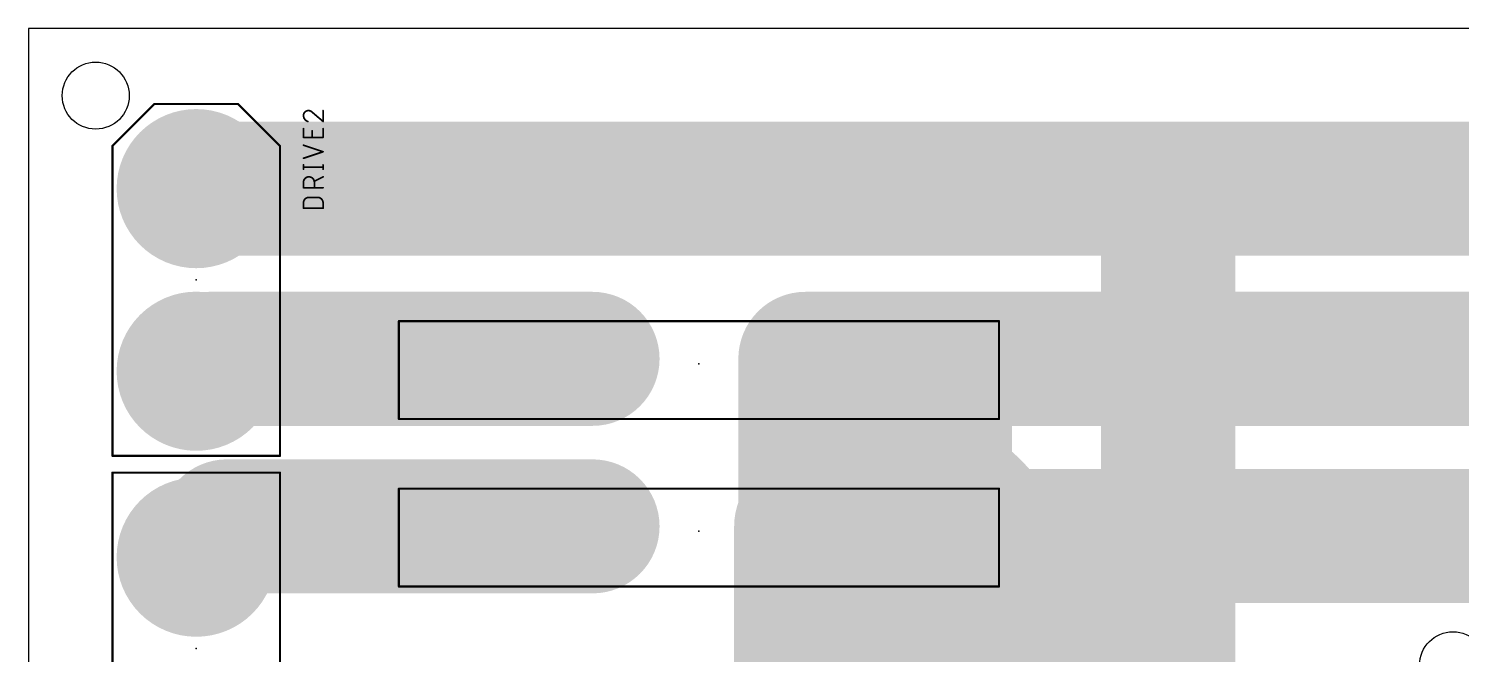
# Model space of a CAD drawing. Extents: x 0 to 150, y 0 to 100.
# Drawn here: x 0 to 85.5, y 62.6 to 100 of the extents above; entities that cross this region are included whole.
import ezdxf

# ---------------------------------------------------------------- set-up
doc = ezdxf.new("R2010")
doc.units = 0
for name, color, linetype in [('1', 22, 'CONTINUOUS'), ('16', 175, 'CONTINUOUS'), ('17', 82, 'CONTINUOUS'), ('18', 82, 'CONTINUOUS'), ('20', 30, 'CONTINUOUS'), ('21', 253, 'CONTINUOUS'), ('23', 7, 'CONTINUOUS')]:
    doc.layers.add(name, color=color, linetype=linetype)

# ---------------------------------------------------------------- blocks, each defined once
blk = doc.blocks.new('ROUNDP')
at = {"const_width": 0.5}
blk.add_lwpolyline([(0, -0.25, 1), (0, 0.25, 1), (0, -0.25)], format="xyb", dxfattribs=at)
blk = doc.blocks.new('ROUNDV')
at = {"const_width": 0.5}
blk.add_lwpolyline([(0, -0.25, 1), (0, 0.25, 1), (0, -0.25)], format="xyb", dxfattribs=at)

msp = doc.modelspace()

# ---------------------------------------------------------------- linework, layer by layer
at = {"layer": '1', "const_width": 8}
msp.add_lwpolyline([(68, 90.45), (68, 55)], dxfattribs=at)
at = {"layer": '1', "const_width": 4}
msp.add_lwpolyline([(70, 90.45, 1), (66, 90.45)], format="xyb", dxfattribs=at)
at = {"layer": '16'}
for points, const_width in [([(10, 90.45), (68, 90.45)], 8), ([(135, 90.45), (68, 90.45)], 8), ([(10.74, 80.29), (10, 79.55)], 8), ([(25.325, 80.29), (10.74, 80.29)], 8), ([(33.65, 80.29), (25.325, 80.29)], 8), ([(46.35, 70.29), (46.35, 80.29)], 8), ([(54.675, 80.29), (46.35, 80.29)], 8), ([(54.675, 70.29), (54.675, 80.29)], 8), ([(93.745, 80.29), (54.675, 80.29)], 8), ([(51, 38.94), (51, 79)], 8), ([(55.255, 69.71), (54.675, 70.29)], 12), ([(46.35, 35.29), (46.35, 70.29)], 8.5), ([(11.84, 70.29), (10, 68.45)], 8), ([(25.325, 70.29), (11.84, 70.29)], 8), ([(33.65, 70.29), (25.325, 70.29)], 8), ([(54.675, 70.29), (46.35, 70.29)], 8), ([(54.675, 70.29), (54.675, 51)], 8), ([(76, 48.965), (54.675, 70.29)], 8), ([(55.255, 69.71), (94.325, 69.71)], 8), ([(74.5, 41.5), (56, 60)], 8)]:
    msp.add_lwpolyline(points, dxfattribs=dict(at, const_width=const_width))
for points, const_width in [([(10, 92.45, 1), (10, 88.45)], 4), ([(68, 92.45, 1), (68, 88.45)], 4), ([(68, 88.45, 1), (68, 92.45)], 4), ([(10.74, 82.29, 1), (10.74, 78.29)], 4), ([(12.1542, 78.8758, 1), (9.3258, 81.7042)], 4), ([(25.325, 82.29, 1), (25.325, 78.29)], 4), ([(25.325, 78.29, 1), (25.325, 82.29)], 4), ([(33.65, 78.29, 1), (33.65, 82.29)], 4), ([(48.35, 80.29, 1), (44.35, 80.29)], 4), ([(46.35, 82.29, 1), (46.35, 78.29)], 4), ([(56.675, 80.29, 1), (52.675, 80.29)], 4), ([(54.675, 82.29, 1), (54.675, 78.29)], 4), ([(54.675, 78.29, 1), (54.675, 82.29)], 4), ([(8.5858, 80.9642, 1), (11.4142, 78.1358)], 4), ([(53, 79, 1), (49, 79)], 4), ([(56.7963, 72.4113, 1), (52.5537, 68.1687)], 6), ([(48.475, 70.29, 1), (44.225, 70.29)], 4.25), ([(53.1337, 67.5887, 1), (57.3763, 71.8313)], 6), ([(11.84, 72.29, 1), (11.84, 68.29)], 4), ([(13.2542, 68.8758, 1), (10.4258, 71.7042)], 4), ([(25.325, 72.29, 1), (25.325, 68.29)], 4), ([(25.325, 68.29, 1), (25.325, 72.29)], 4), ([(33.65, 68.29, 1), (33.65, 72.29)], 4), ([(46.35, 72.29, 1), (46.35, 68.29)], 4), ([(56.675, 70.29, 1), (52.675, 70.29)], 4), ([(56.0892, 71.7042, 1), (53.2608, 68.8758)], 4), ([(55.255, 71.71, 1), (55.255, 67.71)], 4), ([(54.675, 68.29, 1), (54.675, 72.29)], 4), ([(8.5858, 69.8642, 1), (11.4142, 67.0358)], 4), ([(44.35, 70.29, 1), (48.35, 70.29)], 4), ([(52.675, 70.29, 1), (56.675, 70.29)], 4), ([(57.4142, 61.4142, 1), (54.5858, 58.5858)], 4)]:
    msp.add_lwpolyline(points, format="xyb", dxfattribs=dict(at, const_width=const_width))
at = {"layer": '20'}
for p, q in [((150, 100), (0, 100)), ((0, 100), (0, 0))]:
    msp.add_line(p, q, dxfattribs=at)
for centre in [(4, 96), (85, 62)]:
    msp.add_circle(centre, 2, dxfattribs=at)
at = {"layer": '21'}
for points, const_width in [([(7.5, 95.5), (5, 93)], 0.127), ([(12.5, 95.5), (7.5, 95.5)], 0.127), ([(15, 93), (12.5, 95.5)], 0.127), ([(16.9201, 95.0118), (17.5692, 94.4601)], 0.1016), ([(17.5692, 94.4601), (17.5692, 95.1092)], 0.1016), ([(16.4008, 93.5099), (16.4008, 94.0291)], 0.1016), ([(17.5692, 94.0291), (17.5692, 93.5099)], 0.1016), ([(17.5692, 93.5099), (16.4008, 93.5099)], 0.1016), ([(16.9201, 93.5099), (16.9201, 93.8993)], 0.1016), ([(5, 74.5), (5, 93)], 0.127), ([(15, 93), (15, 74.5)], 0.127), ([(17.5692, 92.651), (16.4008, 93.0405)], 0.1016), ([(16.4008, 92.2616), (17.5692, 92.651)], 0.1016), ([(16.4008, 91.6068), (16.4008, 91.8665)], 0.1016), ([(16.4008, 91.7366), (17.5692, 91.7366)], 0.1016), ([(17.5692, 91.6068), (17.5692, 91.8665)], 0.1016), ([(16.4008, 90.5051), (16.4008, 90.8296)], 0.1016), ([(17.5692, 91.1542), (17.0499, 90.8945)], 0.1016), ([(17.0499, 90.8296), (17.0499, 90.5051)], 0.1016), ([(17.5692, 90.5051), (16.4008, 90.5051)], 0.1016), ([(16.7254, 89.9276), (17.2446, 89.9276)], 0.1016), ([(16.4008, 89.2785), (16.4008, 89.6031)], 0.1016), ([(17.5692, 89.2785), (16.4008, 89.2785)], 0.1016), ([(17.5692, 89.6031), (17.5692, 89.2785)], 0.1016), ([(22.093, 82.539), (22.093, 76.699)], 0.127), ([(22.095, 82.54), (57.905, 82.54)], 0.127), ([(57.907, 82.539), (57.907, 76.699)], 0.127), ([(22.095, 76.698), (57.905, 76.698)], 0.127), ([(15, 74.5), (5, 74.5)], 0.127), ([(5, 55), (5, 73.5)], 0.127), ([(5, 73.5), (15, 73.5)], 0.127), ([(15, 73.5), (15, 55)], 0.127), ([(22.093, 72.539), (22.093, 66.699)], 0.127), ([(22.095, 72.54), (57.905, 72.54)], 0.127), ([(57.907, 72.539), (57.907, 66.699)], 0.127), ([(22.095, 66.698), (57.905, 66.698)], 0.127)]:
    msp.add_lwpolyline(points, dxfattribs=dict(at, const_width=const_width))
for points, const_width in [([(7.5, 95.5318, 1), (7.5, 95.4682)], 0.0635), ([(7.5225, 95.4775, 1), (7.4775, 95.5225)], 0.0635), ([(12.5225, 95.5225, 1), (12.4775, 95.4775)], 0.0635), ([(12.5, 95.4682, 1), (12.5, 95.5318)], 0.0635), ([(16.6929, 95.1092, 0.4142), (16.4008, 94.8171)], 0.1016), ([(16.9201, 95.0118, 0.2053), (16.6929, 95.1092)], 0.1016), ([(16.6929, 95.1346, 1), (16.6929, 95.0838)], 0.0508), ([(16.6929, 95.0838, 1), (16.6929, 95.1346)], 0.0508), ([(16.9365, 95.0312, 1), (16.9036, 94.9925)], 0.0508), ([(16.9017, 94.9943, 1), (16.9385, 95.0294)], 0.0508), ([(17.5946, 95.1092, 1), (17.5438, 95.1092)], 0.0508), ([(16.4008, 94.8171, 0.3252), (16.6604, 94.4601)], 0.1016), ([(16.4262, 94.8171, 1), (16.3754, 94.8171)], 0.0508), ([(16.3754, 94.8171, 1), (16.4262, 94.8171)], 0.0508), ([(16.4262, 94.0291, 1), (16.3754, 94.0291)], 0.0508), ([(16.6526, 94.4359, 1), (16.6683, 94.4843)], 0.0508), ([(17.5438, 94.4601, 1), (17.5946, 94.4601)], 0.0508), ([(17.5946, 94.0291, 1), (17.5438, 94.0291)], 0.0508), ([(17.5527, 94.4407, 1), (17.5857, 94.4794)], 0.0508), ([(16.4008, 93.5353, 1), (16.4008, 93.4844)], 0.0508), ([(16.3754, 93.5099, 1), (16.4262, 93.5099)], 0.0508), ([(16.9455, 93.8993, 1), (16.8947, 93.8993)], 0.0508), ([(16.8947, 93.5099, 1), (16.9455, 93.5099)], 0.0508), ([(17.5438, 93.5099, 1), (17.5946, 93.5099)], 0.0508), ([(17.5692, 93.4844, 1), (17.5692, 93.5353)], 0.0508), ([(4.9775, 93.0225, 1), (5.0225, 92.9775)], 0.0635), ([(5.0317, 93, 1), (4.9683, 93)], 0.0635), ([(15.0318, 93, 1), (14.9682, 93)], 0.0635), ([(14.9775, 92.9775, 1), (15.0225, 93.0225)], 0.0635), ([(16.4088, 93.0646, 1), (16.3928, 93.0164)], 0.0508), ([(17.5772, 92.627, 1), (17.5612, 92.6751)], 0.0508), ([(17.5612, 92.627, 1), (17.5772, 92.6751)], 0.0508), ([(16.3928, 92.2857, 1), (16.4088, 92.2375)], 0.0508), ([(16.4262, 91.8665, 1), (16.3754, 91.8665)], 0.0508), ([(16.4008, 91.762, 1), (16.4008, 91.7112)], 0.0508), ([(16.3754, 91.6068, 1), (16.4262, 91.6068)], 0.0508), ([(17.5946, 91.8665, 1), (17.5438, 91.8665)], 0.0508), ([(17.5438, 91.6068, 1), (17.5946, 91.6068)], 0.0508), ([(17.5692, 91.7112, 1), (17.5692, 91.762)], 0.0508), ([(17.0499, 90.8296, 1), (16.4008, 90.8296)], 0.1016), ([(16.4262, 90.8296, 1), (16.3754, 90.8296)], 0.0508), ([(16.3754, 90.8296, 1), (16.4262, 90.8296)], 0.0508), ([(17.0753, 90.8296, 1), (17.0245, 90.8296)], 0.0508), ([(17.0245, 90.8296, 1), (17.0753, 90.8296)], 0.0508), ([(17.0386, 90.9172, 1), (17.0613, 90.8718)], 0.0508), ([(17.5806, 91.1314, 1), (17.5578, 91.1769)], 0.0508), ([(16.4008, 90.5305, 1), (16.4008, 90.4797)], 0.0508), ([(16.3754, 90.5051, 1), (16.4262, 90.5051)], 0.0508), ([(16.7254, 89.9276, 0.4142), (16.4008, 89.6031)], 0.1016), ([(16.7254, 89.953, 1), (16.7254, 89.9022)], 0.0508), ([(16.7254, 89.9022, 1), (16.7254, 89.953)], 0.0508), ([(17.0245, 90.5051, 1), (17.0753, 90.5051)], 0.0508), ([(17.5692, 89.6031, 0.4142), (17.2446, 89.9276)], 0.1016), ([(17.2446, 89.953, 1), (17.2446, 89.9022)], 0.0508), ([(17.2446, 89.9022, 1), (17.2446, 89.953)], 0.0508), ([(17.5692, 90.4797, 1), (17.5692, 90.5305)], 0.0508), ([(16.4262, 89.6031, 1), (16.3754, 89.6031)], 0.0508), ([(16.3754, 89.6031, 1), (16.4262, 89.6031)], 0.0508), ([(16.4008, 89.3039, 1), (16.4008, 89.2531)], 0.0508), ([(16.3754, 89.2785, 1), (16.4262, 89.2785)], 0.0508), ([(17.5946, 89.6031, 1), (17.5438, 89.6031)], 0.0508), ([(17.5438, 89.6031, 1), (17.5946, 89.603)], 0.0508), ([(17.5438, 89.2785, 1), (17.5946, 89.2785)], 0.0508), ([(17.5692, 89.2531, 1), (17.5692, 89.3039)], 0.0508), ([(22.1247, 82.539, 1), (22.0613, 82.539)], 0.0635), ([(22.095, 82.5718, 1), (22.095, 82.5083)], 0.0635), ([(57.9388, 82.539, 1), (57.8753, 82.539)], 0.0635), ([(57.905, 82.5083, 1), (57.905, 82.5718)], 0.0635), ([(22.0613, 76.699, 1), (22.1247, 76.699)], 0.0635), ([(22.095, 76.7298, 1), (22.095, 76.6663)], 0.0635), ([(57.8753, 76.699, 1), (57.9388, 76.699)], 0.0635), ([(57.905, 76.6663, 1), (57.905, 76.7298)], 0.0635), ([(5, 74.5318, 1), (5, 74.4682)], 0.0635), ([(4.9683, 74.5, 1), (5.0317, 74.5)], 0.0635), ([(14.9682, 74.5, 1), (15.0318, 74.5)], 0.0635), ([(15, 74.4682, 1), (15, 74.5318)], 0.0635), ([(5, 73.5318, 1), (5, 73.4682)], 0.0635), ([(5.0317, 73.5, 1), (4.9683, 73.5)], 0.0635), ([(15.0318, 73.5, 1), (14.9682, 73.5)], 0.0635), ([(15, 73.4682, 1), (15, 73.5318)], 0.0635), ([(22.1247, 72.539, 1), (22.0613, 72.539)], 0.0635), ([(22.095, 72.5718, 1), (22.095, 72.5083)], 0.0635), ([(57.9388, 72.539, 1), (57.8753, 72.539)], 0.0635), ([(57.905, 72.5083, 1), (57.905, 72.5718)], 0.0635), ([(22.0613, 66.699, 1), (22.1247, 66.699)], 0.0635), ([(22.095, 66.7298, 1), (22.095, 66.6663)], 0.0635), ([(57.8753, 66.699, 1), (57.9388, 66.699)], 0.0635), ([(57.905, 66.6663, 1), (57.905, 66.7298)], 0.0635)]:
    msp.add_lwpolyline(points, format="xyb", dxfattribs=dict(at, const_width=const_width))
at = {"layer": '23'}
for p in [(10, 85), (40, 80), (40, 70), (10, 63)]:
    msp.add_point(p, dxfattribs=at)

# ---------------------------------------------------------------- block references
at = {"layer": '17', "xscale": 9.5, "yscale": 9.5}
for p, rotation in [((10, 90.45), 270), ((10, 90.45), 270), ((10, 79.55), 270), ((10, 79.55), 270), ((10, 68.45), 90), ((10, 68.45), 90)]:
    msp.add_blockref('ROUNDP', p, dxfattribs=dict(at, rotation=rotation))
at = {"layer": '17', "xscale": 4.876, "yscale": 4.876}
for p in [(25.325, 80.29), (25.325, 80.29), (33.65, 80.29), (33.65, 80.29), (46.35, 80.29), (46.35, 80.29), (54.675, 80.29), (54.675, 80.29), (25.325, 70.29), (25.325, 70.29), (33.65, 70.29), (33.65, 70.29), (46.35, 70.29), (46.35, 70.29), (54.675, 70.29), (54.675, 70.29)]:
    msp.add_blockref('ROUNDP', p, dxfattribs=at)
at = {"layer": '18', "xscale": 3, "yscale": 3}
msp.add_blockref('ROUNDV', (68, 90.45), dxfattribs=at)
msp.add_blockref('ROUNDV', (68, 90.45), dxfattribs=at)

doc.saveas('drawing.dxf')
